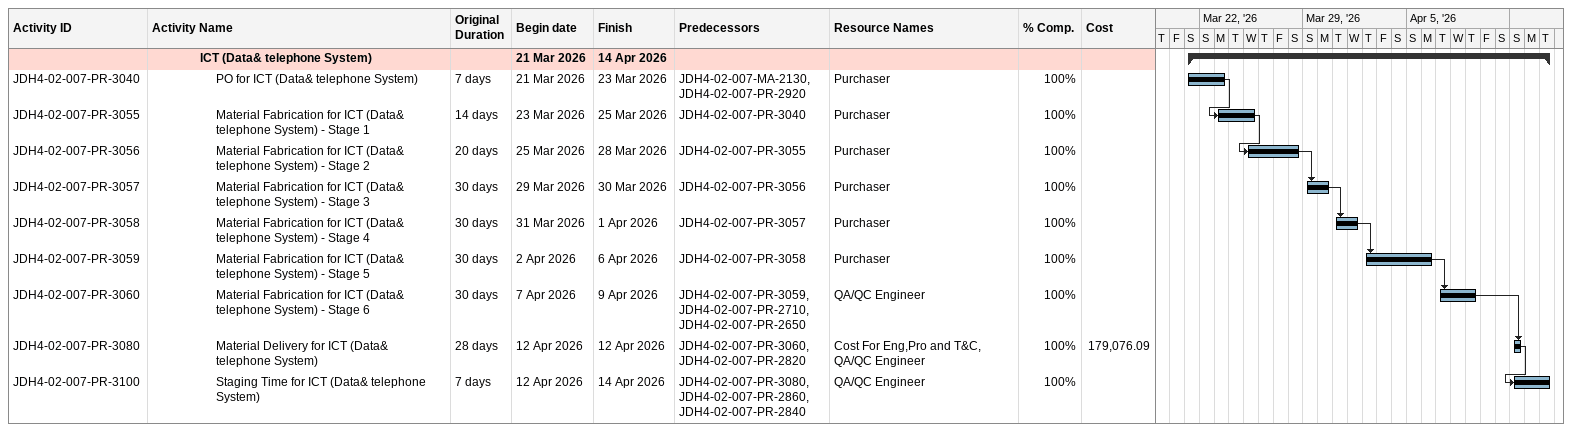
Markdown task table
| ID | Level | Task | Original duration | Start | Finish | Predecessors | Resources | % complete | Cost |
|---|---|---|---|---|---|---|---|---|---|
|  | 4 | **ICT (Data& telephone System)** |  | 2026-03-21 | 2026-04-14 |  |  |  |  |
| JDH4-02-007-PR-3040 | 5 | PO for ICT (Data& telephone System) | 7d | 2026-03-21 | 2026-03-23 | JDH4-02-007-MA-2130, JDH4-02-007-PR-2920 | Purchaser | 100 |  |
| JDH4-02-007-PR-3055 | 5 | Material Fabrication for ICT (Data& telephone System) - Stage 1 | 14d | 2026-03-23 | 2026-03-25 | JDH4-02-007-PR-3040 | Purchaser | 100 |  |
| JDH4-02-007-PR-3056 | 5 | Material Fabrication for ICT (Data& telephone System) - Stage 2 | 20d | 2026-03-25 | 2026-03-28 | JDH4-02-007-PR-3055 | Purchaser | 100 |  |
| JDH4-02-007-PR-3057 | 5 | Material Fabrication for ICT (Data& telephone System) - Stage 3 | 30d | 2026-03-29 | 2026-03-30 | JDH4-02-007-PR-3056 | Purchaser | 100 |  |
| JDH4-02-007-PR-3058 | 5 | Material Fabrication for ICT (Data& telephone System) - Stage 4 | 30d | 2026-03-31 | 2026-04-01 | JDH4-02-007-PR-3057 | Purchaser | 100 |  |
| JDH4-02-007-PR-3059 | 5 | Material Fabrication for ICT (Data& telephone System) - Stage 5 | 30d | 2026-04-02 | 2026-04-06 | JDH4-02-007-PR-3058 | Purchaser | 100 |  |
| JDH4-02-007-PR-3060 | 5 | Material Fabrication for ICT (Data& telephone System) - Stage 6 | 30d | 2026-04-07 | 2026-04-09 | JDH4-02-007-PR-3059, JDH4-02-007-PR-2710, JDH4-02-007-PR-2650 | QA/QC Engineer | 100 |  |
| JDH4-02-007-PR-3080 | 5 | Material Delivery for ICT (Data& telephone System) | 28d | 2026-04-12 | 2026-04-12 | JDH4-02-007-PR-3060, JDH4-02-007-PR-2820 | Cost For Eng,Pro and T&C, QA/QC Engineer | 100 | 179076.09 |
| JDH4-02-007-PR-3100 | 5 | Staging Time for ICT (Data& telephone System) | 7d | 2026-04-12 | 2026-04-14 | JDH4-02-007-PR-3080, JDH4-02-007-PR-2860, JDH4-02-007-PR-2840 | QA/QC Engineer | 100 |  |
